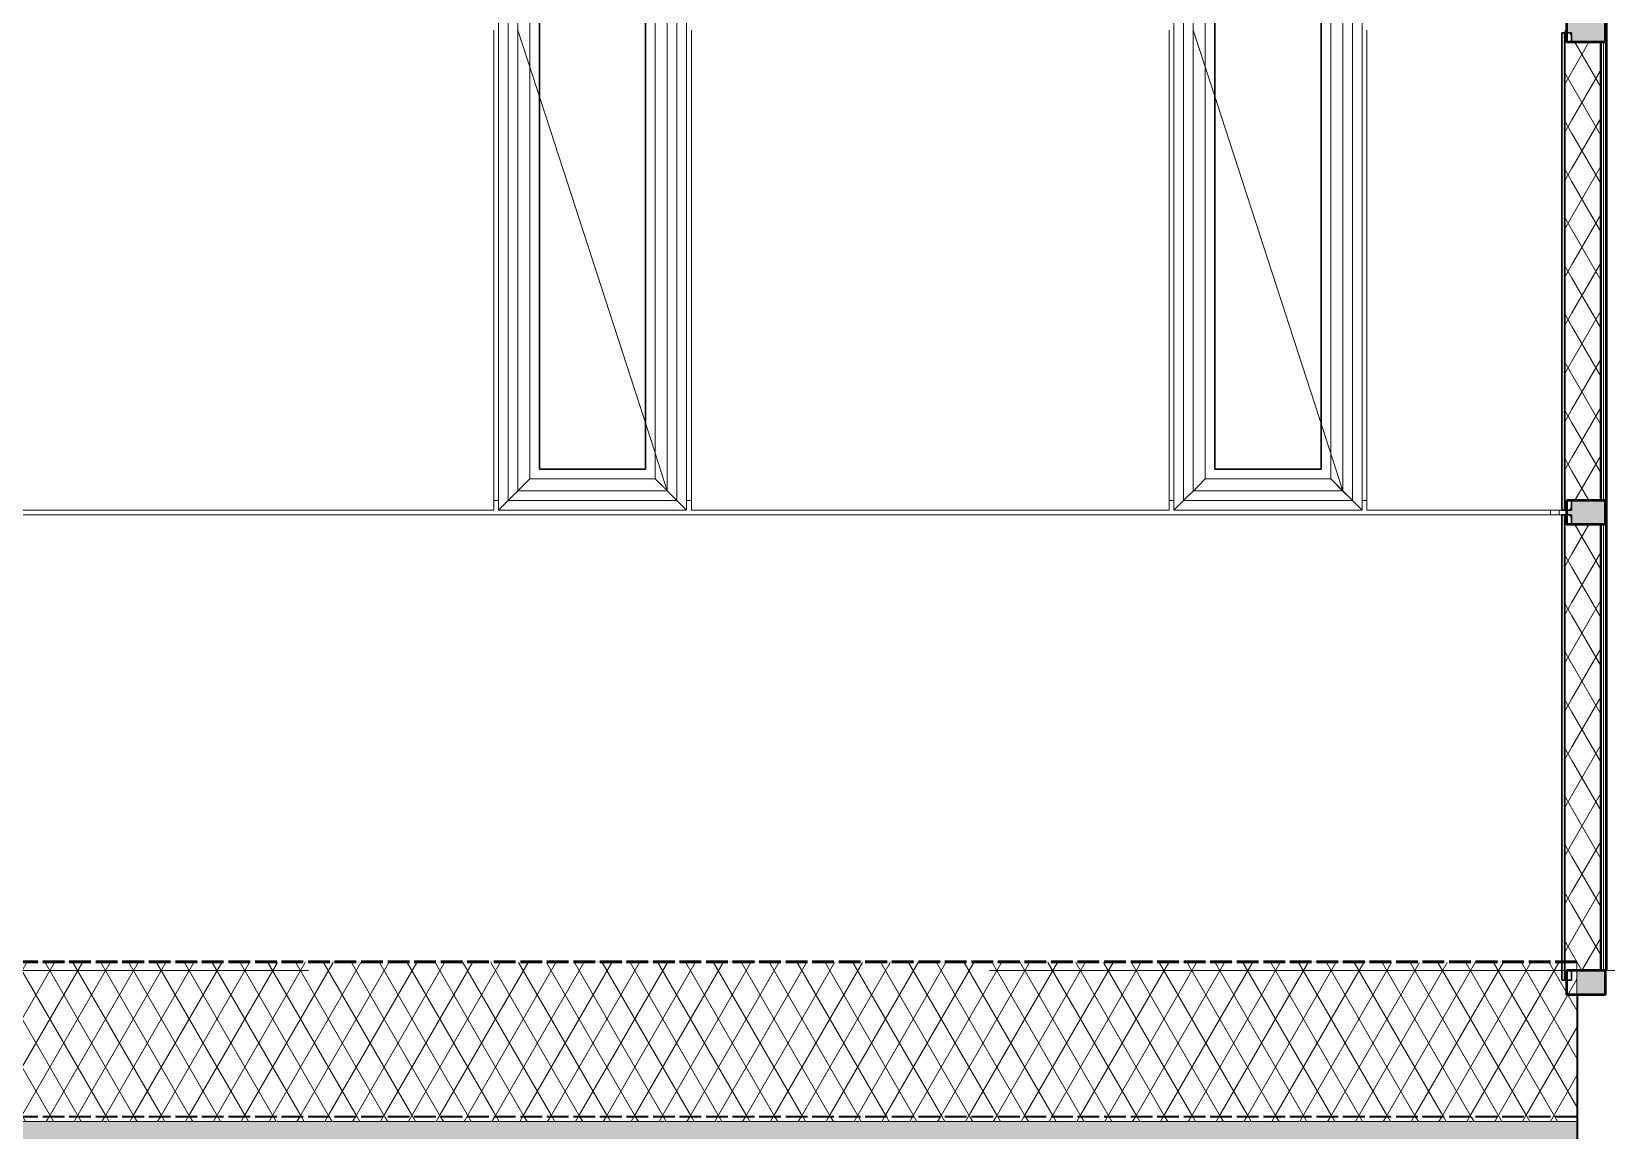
# Model space of a CAD drawing. Header units: millimetres. Extents: x -46169 to 174149, y -86316 to 18123.
# Drawn here: x 123197 to 126462, y -72639 to -70360 of the extents above; entities that cross this region are included whole.
import ezdxf

# ---------------------------------------------------------------- set-up
doc = ezdxf.new("R2010")
doc.units = ezdxf.units.MM
doc.header["$MEASUREMENT"] = 0
for name, pattern in [('Dashed', [2822.222233, 1411.111116, -1411.111116]), ('Hidden Line', [55, 45, -10]), ('Wipeout_Contour', [1000, 0, -1000])]:
    doc.linetypes.add(name, pattern=pattern)
for name, color, linetype, lineweight, true_color in [('A04_A04_1_A-20-M_Roof_Pen_No__162', 7, 'Continuous', 0, 0xe47200), ('A04_A04_1_A-35-M_FFE_Sanitary_Pen_No__105', 7, 'Continuous', 15, 0xa6a6a6), ('A04_A04_1_New_A-15-M_Column_Pen_No__28', 7, 'Continuous', 50, 0x2a2a2a), ('A04_A04_1_New_A-20-M_Roof_Pen_No__147', 7, 'Continuous', 0, 0x606060), ('A04_A04_1_New_A-20-M_Roof_Pen_No__149', 7, 'Continuous', 0, 0x2a2a2a), ('A04_A04_1_New_A-20-M_Roof_Pen_No__81', 7, 'Continuous', 20, 0x6a6a6a), ('A04_A04_1_New_A-25-M_Curtain_Wall_Pen_No__144', 7, 'Continuous', 0, 0xc8c8c8), ('A04_A04_1_New_A-25-M_Curtain_Wall_Pen_No__23', 7, 'Continuous', 30, 0x2a2a2a), ('A04_A04_1_New_A-25-M_Curtain_Wall_Pen_No__27', 7, 'Continuous', 50, 0x2a2a2a), ('A04_A04_1_New_A-25-M_Curtain_Wall_Pen_No__43', 7, 'Continuous', 30, 0x444444), ('A04_A04_1_New_A-25-M_Curtain_Wall_Pen_No__63', 7, 'Continuous', 20, 0x606060)]:
    doc.layers.add(name, color=color, linetype=linetype, lineweight=lineweight, true_color=true_color)
for name, color, linetype in [('A04_A04_1_A-35-M_FFE_Sanitary', 7, 'Continuous'), ('A04_A04_1_New_A-15-M_Column', 7, 'Continuous'), ('A04_A04_1_New_A-20-M_Floor_Slab', 7, 'Continuous'), ('A04_A04_1_New_A-20-M_Roof', 7, 'Continuous'), ('A04_A04_1_New_A-25-M_Curtain_Wall', 7, 'Continuous'), ('A04_A04_1_New_A-25-M_Wall_Int', 7, 'Continuous')]:
    doc.layers.add(name, color=color, linetype=linetype)
for name, color, linetype, lineweight in [('A04_A04_1_New_A-20-M_Floor_Slab_Pen_No__89', 8, 'Continuous', 20), ('A04_A04_1_New_A-20-M_Roof_Pen_No__193', 7, 'Continuous', 18), ('A04_A04_1_New_A-20-M_Roof_Pen_No__195', 7, 'Continuous', 35), ('A04_A04_1_New_A-20-M_Roof_Pen_No__85', 8, 'Continuous', 20), ('A04_A04_1_New_A-20-M_Roof_Pen_No__92', 8, 'Continuous', 13), ('A04_A04_1_New_A-25-M_Curtain_Wall_Pen_No__3', 7, 'Continuous', 18), ('A04_A04_1_New_A-25-M_Curtain_Wall_Pen_No__87', 8, 'Continuous', 20)]:
    doc.layers.add(name, color=color, linetype=linetype, lineweight=lineweight)
pattern_1 = [(60, (126439.63, -84457.917), (-43.30127, 25), []), (120, (126439.63, -84457.917), (43.30127, 25), [])]

# ---------------------------------------------------------------- blocks, each defined once
blk = doc.blocks.new('*X20', base_point=(139020.8, -92453.4))
at = {"layer": 'A04_A04_1_A-20-M_Roof_Pen_No__162', "linetype": 'Continuous'}
for points in [[(123290.2, -72288.9), (123140.2, -72288.9), (123140.2, -72290.9), (123290.2, -72290.9)], [(123590.2, -72288.9), (123440.2, -72288.9), (123440.2, -72290.9), (123590.2, -72290.9)], [(123890.2, -72288.9), (123740.2, -72288.9), (123740.2, -72290.9), (123890.2, -72290.9)], [(124190.2, -72288.9), (124040.2, -72288.9), (124040.2, -72290.9), (124190.2, -72290.9)], [(124490.2, -72288.9), (124340.2, -72288.9), (124340.2, -72290.9), (124490.2, -72290.9)], [(124790.2, -72288.9), (124640.2, -72288.9), (124640.2, -72290.9), (124790.2, -72290.9)], [(125090.2, -72288.9), (124940.2, -72288.9), (124940.2, -72290.9), (125090.2, -72290.9)], [(125390.2, -72288.9), (125240.2, -72288.9), (125240.2, -72290.9), (125390.2, -72290.9)], [(125690.2, -72288.9), (125540.2, -72288.9), (125540.2, -72290.9), (125690.2, -72290.9)], [(125990.2, -72288.9), (125840.2, -72288.9), (125840.2, -72290.9), (125990.2, -72290.9)], [(126290.2, -72288.9), (126140.2, -72288.9), (126140.2, -72290.9), (126290.2, -72290.9)]]:
    blk.add_hatch(color=256, dxfattribs=at).paths.add_polyline_path(points)

msp = doc.modelspace()

# ---------------------------------------------------------------- wipeouts: each hides what was drawn before it
at = {"color": 254, "linetype": 'Wipeout_Contour', "lineweight": 0, "ltscale": 551333.670906}
msp.add_wipeout([(126400.6, -72288.9), (108112.6, -72288.9), (108112.6, -72290.9), (126400.6, -72290.9)], dxfattribs=at).dxf.layer = 'A04_A04_1_New_A-20-M_Roof'
at = {"color": 254, "linetype": 'Wipeout_Contour', "lineweight": 0, "ltscale": 431585.216904}
msp.add_wipeout([(125650.2, -69447.9), (125650.2, -71267.9), (125650.3, -69447.9)], dxfattribs=at).dxf.layer = 'A04_A04_1_New_A-25-M_Curtain_Wall'
at = {"color": 254, "linetype": 'Wipeout_Contour', "lineweight": 0, "ltscale": 582741.322107}
msp.add_wipeout([(126459.2, -72357.9), (126461, -72357.9), (126461, -72307.9), (126459.2, -72307.9)], dxfattribs=at).dxf.layer = 'A04_A04_1_New_A-25-M_Curtain_Wall'

# ---------------------------------------------------------------- next in the draw order: hatches: boundary and pattern name
at = {"layer": 'A04_A04_1_New_A-25-M_Curtain_Wall_Pen_No__144', "linetype": 'Continuous'}
msp.add_hatch(color=256, dxfattribs=at).paths.add_polyline_path([(126459.2, -72307.9), (126379.2, -72307.9), (126379.2, -72357.9), (126459.2, -72357.9)])

# ---------------------------------------------------------------- next in the draw order: block references
at = {"layer": 'A04_A04_1_A-35-M_FFE_Sanitary'}
msp.add_blockref('*X20', (139020.8, -92453.4), dxfattribs=at)

# ---------------------------------------------------------------- next in the draw order: wipeouts: each hides what was drawn before it
at = {"color": 254, "linetype": 'Wipeout_Contour', "lineweight": 0, "ltscale": 1152049.714251006}
msp.add_wipeout([(126461.8, -72307.9), (126489.9, -72307.9), (126489.9, -68707.9), (126589.9, -68707.9), (126589.9, -68257.9), (126489.9, -68257.9), (126489.9, -65807.9), (126461.8, -65807.9)], dxfattribs=at).dxf.layer = 'A04_A04_1_New_A-15-M_Column'
at = {"color": 254, "linetype": 'Wipeout_Contour', "lineweight": 0, "ltscale": 582985.888822}
msp.add_wipeout([(126400.6, -72757.9), (126402.5, -72757.9), (126402.5, -72357.9), (126400.6, -72357.9)], dxfattribs=at).dxf.layer = 'A04_A04_1_New_A-20-M_Roof'

# ---------------------------------------------------------------- next in the draw order: wipeouts: each hides what was drawn before it
at = {"color": 254, "linetype": 'Wipeout_Contour', "lineweight": 0, "ltscale": 551673.051606}
msp.add_wipeout([(108112.6, -72290.9), (108112.6, -72610.9), (126400.6, -72610.9), (126400.6, -72290.9)], dxfattribs=at).dxf.layer = 'A04_A04_1_New_A-20-M_Roof'
at = {"color": 254, "linetype": 'Wipeout_Contour', "lineweight": 0, "ltscale": 578860.45405}
msp.add_wipeout([(126461.5, -70332.9), (126459.2, -70332.9), (126459.2, -70382.9), (126461.5, -70382.9)], dxfattribs=at).dxf.layer = 'A04_A04_1_New_A-25-M_Curtain_Wall'
at = {"color": 254, "linetype": 'Wipeout_Contour', "lineweight": 0, "ltscale": 580815.701025}
msp.add_wipeout([(126461.5, -71332.9), (126459.2, -71332.9), (126459.2, -71382.9), (126461.5, -71382.9)], dxfattribs=at).dxf.layer = 'A04_A04_1_New_A-25-M_Curtain_Wall'

# ---------------------------------------------------------------- next in the draw order: hatches: boundary and pattern name
at = {"layer": 'A04_A04_1_New_A-20-M_Roof_Pen_No__85', "linetype": 'Continuous'}
h = msp.add_hatch(dxfattribs=at)
h.set_pattern_fill('Batt_Insulation_0001', color=256, style=0, pattern_type=2)
h.set_pattern_definition(pattern_1)
h.paths.add_polyline_path([(108112.6, -72290.9), (108112.6, -72610.9), (126400.6, -72610.9), (126400.6, -72290.9)])

# ---------------------------------------------------------------- next in the draw order: wipeouts: each hides what was drawn before it
at = {"color": 254, "linetype": 'Wipeout_Contour', "lineweight": 0, "ltscale": 552020.882772}
msp.add_wipeout([(108112.6, -72610.9), (108112.6, -72620.9), (126400.6, -72620.9), (126400.6, -72610.9)], dxfattribs=at).dxf.layer = 'A04_A04_1_New_A-20-M_Roof'
at = {"color": 254, "linetype": 'Wipeout_Contour', "lineweight": 0, "ltscale": 567311.311509}
msp.add_wipeout([(126369.2, -71362.9), (118185.2, -71362.9), (118185.2, -72288.9), (126369.2, -72288.9)], dxfattribs=at).dxf.layer = 'A04_A04_1_New_A-25-M_Curtain_Wall'

# ---------------------------------------------------------------- next in the draw order: hatches: boundary and pattern name
at = {"layer": 'A04_A04_1_New_A-20-M_Roof_Pen_No__81', "linetype": 'Continuous', "lineweight": 0, "true_color": 0x353535}
msp.add_hatch(color=250, dxfattribs=at).paths.add_polyline_path([(108112.6, -72620.9), (108112.6, -72757.9), (126400.6, -72757.9), (126400.6, -72620.9)])
at = {"layer": 'A04_A04_1_New_A-20-M_Roof_Pen_No__85', "linetype": 'Continuous'}
h = msp.add_hatch(dxfattribs=at)
h.set_pattern_fill('Batt_Insulation_0001', color=256, style=0, pattern_type=2)
h.set_pattern_definition(pattern_1)
h.paths.add_polyline_path([(108112.6, -72610.9), (108112.6, -72620.9), (126400.6, -72620.9), (126400.6, -72610.9)])

# ---------------------------------------------------------------- next in the draw order: wipeouts: each hides what was drawn before it
at = {"color": 254, "linetype": 'Wipeout_Contour', "lineweight": 0, "ltscale": 1146979.019757786}
msp.add_wipeout([(124160.3, -71362.9), (124560.2, -71362.9), (124560.2, -71332.9), (124555.2, -71332.9), (124555.2, -71352.9), (124165.3, -71352.9), (124165.3, -71332.9), (124160.3, -71332.9)], dxfattribs=at).dxf.layer = 'A04_A04_1_New_A-25-M_Curtain_Wall'
at = {"color": 254, "linetype": 'Wipeout_Contour', "lineweight": 0, "ltscale": 869268.05018}
msp.add_wipeout([(125965.2, -71332.9), (125960.3, -71332.9), (125960.3, -71362.9), (126346, -71362.9), (126346, -71352.9), (125965.2, -71352.9)], dxfattribs=at).dxf.layer = 'A04_A04_1_New_A-25-M_Curtain_Wall'

# ---------------------------------------------------------------- next in the draw order: wipeouts: each hides what was drawn before it
at = {"color": 254, "linetype": 'Wipeout_Contour', "lineweight": 0, "ltscale": 874593.932675}
msp.add_wipeout([(126402.5, -72357.9), (126402.5, -72757.9), (126550.9, -72757.9), (126550.9, -72307.9), (126461, -72307.9), (126461, -72357.9)], dxfattribs=at).dxf.layer = 'A04_A04_1_New_A-20-M_Floor_Slab'
at = {"color": 254, "linetype": 'Wipeout_Contour', "lineweight": 0, "ltscale": 573194.395456}
msp.add_wipeout([(124565.2, -70357.9), (124555.2, -70357.9), (124555.2, -71332.9), (124565.2, -71332.9)], dxfattribs=at).dxf.layer = 'A04_A04_1_New_A-25-M_Curtain_Wall'
at = {"color": 254, "linetype": 'Wipeout_Contour', "lineweight": 0, "ltscale": 573444.73194}
msp.add_wipeout([(124185.3, -71332.9), (124535.2, -71332.9), (124515.2, -71312.9), (124205.3, -71312.9)], dxfattribs=at).dxf.layer = 'A04_A04_1_New_A-25-M_Curtain_Wall'
at = {"color": 254, "linetype": 'Wipeout_Contour', "lineweight": 0, "ltscale": 580448.298451}
msp.add_wipeout([(126363.8, -71352.9), (126346, -71352.9), (126346, -71362.9), (126363.8, -71362.9)], dxfattribs=at).dxf.layer = 'A04_A04_1_New_A-25-M_Curtain_Wall'

# ---------------------------------------------------------------- next in the draw order: linework, layer by layer
at = {"layer": 'A04_A04_1_New_A-20-M_Roof_Pen_No__147', "linetype": 'Continuous'}
msp.add_line((126400.6, -72620.9), (126400.6, -72757.9), dxfattribs=at)
at = {"layer": 'A04_A04_1_New_A-20-M_Roof_Pen_No__149', "linetype": 'Continuous'}
msp.add_line((126400.6, -72620.9), (108112.6, -72620.9), dxfattribs=at)
at = {"layer": 'A04_A04_1_New_A-20-M_Roof_Pen_No__195', "linetype": 'Hidden Line'}
msp.add_line((126400.6, -72610.9), (108112.6, -72610.9), dxfattribs=at)
at = {"layer": 'A04_A04_1_New_A-20-M_Roof_Pen_No__92', "linetype": 'Continuous'}
msp.add_line((126402.5, -72357.9), (126402.5, -72757.9), dxfattribs=at)
at = {"layer": 'A04_A04_1_New_A-25-M_Curtain_Wall_Pen_No__27', "linetype": 'Continuous'}
msp.add_line((126459.2, -72357.9), (126379.2, -72357.9), dxfattribs=at)
at = {"layer": 'A04_A04_1_New_A-25-M_Curtain_Wall_Pen_No__87', "linetype": 'Continuous'}
msp.add_line((126461, -72357.9), (126459.2, -72357.9), dxfattribs=at)

# ---------------------------------------------------------------- next in the draw order: wipeouts: each hides what was drawn before it
at = {"color": 254, "linetype": 'Wipeout_Contour', "lineweight": 0, "ltscale": 1156399.244689874}
msp.add_wipeout([(125965.2, -69362.9), (125965.2, -71352.9), (126369.2, -71352.9), (126369.2, -70362.9), (126376.4, -70362.9), (126376.4, -70352.9), (126369.2, -70352.9), (126369.2, -69362.9)], dxfattribs=at).dxf.layer = 'A04_A04_1_New_A-25-M_Curtain_Wall'
at = {"color": 254, "linetype": 'Wipeout_Contour', "lineweight": 0, "ltscale": 713226.426611}
msp.add_wipeout([(124185.3, -69384.7), (124185.3, -71332.9), (124205.3, -71312.9), (124205.3, -69402.9), (124187, -69384.7)], dxfattribs=at).dxf.layer = 'A04_A04_1_New_A-25-M_Curtain_Wall'
at = {"color": 254, "linetype": 'Wipeout_Contour', "lineweight": 0, "ltscale": 714632.739529}
msp.add_wipeout([(124490.2, -71287.9), (124535.2, -71332.9), (124535.2, -69384.7), (124533.4, -69384.7), (124490.2, -69427.9)], dxfattribs=at).dxf.layer = 'A04_A04_1_New_A-25-M_Curtain_Wall'

# ---------------------------------------------------------------- next in the draw order: hatches: boundary and pattern name
at = {"layer": 'A04_A04_1_New_A-25-M_Curtain_Wall', "linetype": 'Continuous', "lineweight": 0, "true_color": 0x000000}
msp.add_hatch(color=178, dxfattribs=at).paths.add_polyline_path([(126375.2, -71352.9), (126375.2, -70362.9), (126369.2, -70362.9), (126369.2, -71352.9)])
at = {"layer": 'A04_A04_1_New_A-25-M_Curtain_Wall_Pen_No__144', "linetype": 'Continuous'}
for points in [[(126459.2, -70332.9), (126379.2, -70332.9), (126379.2, -70382.9), (126459.2, -70382.9)], [(126459.2, -71332.9), (126379.2, -71332.9), (126379.2, -71382.9), (126459.2, -71382.9)]]:
    msp.add_hatch(color=256, dxfattribs=at).paths.add_polyline_path(points)

# ---------------------------------------------------------------- next in the draw order: linework, layer by layer
at = {"layer": 'A04_A04_1_New_A-25-M_Curtain_Wall_Pen_No__87', "linetype": 'Continuous'}
msp.add_line((126346, -71352.9), (126346, -71362.9), dxfattribs=at)

# ---------------------------------------------------------------- next in the draw order: wipeouts: each hides what was drawn before it
at = {"color": 254, "linetype": 'Wipeout_Contour', "lineweight": 0, "ltscale": 571082.30628}
msp.add_wipeout([(124250.3, -71267.9), (124250.3, -69447.9), (124205.3, -69402.9), (124205.3, -71312.9)], dxfattribs=at).dxf.layer = 'A04_A04_1_New_A-25-M_Curtain_Wall'
at = {"color": 254, "linetype": 'Wipeout_Contour', "lineweight": 0, "ltscale": 571960.647859}
msp.add_wipeout([(124470.2, -71267.9), (124490.2, -71287.9), (124490.2, -69427.9), (124470.2, -69447.9)], dxfattribs=at).dxf.layer = 'A04_A04_1_New_A-25-M_Curtain_Wall'
at = {"color": 254, "linetype": 'Wipeout_Contour', "lineweight": 0, "ltscale": 573484.679539}
msp.add_wipeout([(124165.3, -71352.9), (124555.2, -71352.9), (124535.2, -71332.9), (124185.3, -71332.9)], dxfattribs=at).dxf.layer = 'A04_A04_1_New_A-25-M_Curtain_Wall'
at = {"color": 254, "linetype": 'Wipeout_Contour', "lineweight": 0, "ltscale": 1156707.236756969}
msp.add_wipeout([(125560.2, -71362.9), (125960.3, -71362.9), (125960.3, -71332.9), (125955.3, -71332.9), (125955.3, -71352.9), (125565.2, -71352.9), (125565.2, -71332.9), (125560.2, -71332.9)], dxfattribs=at).dxf.layer = 'A04_A04_1_New_A-25-M_Curtain_Wall'

# ---------------------------------------------------------------- next in the draw order: wipeouts: each hides what was drawn before it
at = {"color": 254, "linetype": 'Wipeout_Contour', "lineweight": 0, "ltscale": 570912.216835}
msp.add_wipeout([(124165.3, -71352.9), (124185.3, -71332.9), (124185.3, -69384.7), (124165.3, -69384.7)], dxfattribs=at).dxf.layer = 'A04_A04_1_New_A-25-M_Curtain_Wall'
at = {"color": 254, "linetype": 'Wipeout_Contour', "lineweight": 0, "ltscale": 857371.696825}
msp.add_wipeout([(124535.2, -69384.7), (124535.2, -71332.9), (124555.2, -71352.9), (124555.2, -69407.9), (124553, -69407.9), (124553, -69384.7)], dxfattribs=at).dxf.layer = 'A04_A04_1_New_A-25-M_Curtain_Wall'
at = {"color": 254, "linetype": 'Wipeout_Contour', "lineweight": 0, "ltscale": 578069.059674}
msp.add_wipeout([(125955.3, -71332.9), (125965.2, -71332.9), (125965.2, -70357.9), (125955.3, -70357.9)], dxfattribs=at).dxf.layer = 'A04_A04_1_New_A-25-M_Curtain_Wall'
at = {"color": 254, "linetype": 'Wipeout_Contour', "lineweight": 0, "ltscale": 579565.279888}
msp.add_wipeout([(126389.2, -71352.9), (126389.2, -70362.9), (126375.2, -70362.9), (126375.2, -71352.9)], dxfattribs=at).dxf.layer = 'A04_A04_1_New_A-25-M_Curtain_Wall'
at = {"color": 254, "linetype": 'Wipeout_Contour', "lineweight": 0, "ltscale": 579802.445156}
msp.add_wipeout([(126449.2, -71332.9), (126451.3, -71332.9), (126451.3, -70382.9), (126449.2, -70382.9)], dxfattribs=at).dxf.layer = 'A04_A04_1_New_A-25-M_Curtain_Wall'
at = {"color": 254, "linetype": 'Wipeout_Contour', "lineweight": 0, "ltscale": 573380.039499}
msp.add_wipeout([(124515.2, -71312.9), (124470.2, -71267.9), (124250.3, -71267.9), (124205.3, -71312.9)], dxfattribs=at).dxf.layer = 'A04_A04_1_New_A-25-M_Curtain_Wall'
at = {"color": 254, "linetype": 'Wipeout_Contour', "lineweight": 0, "ltscale": 578309.217769}
msp.add_wipeout([(125585.2, -71332.9), (125935.2, -71332.9), (125915.2, -71312.9), (125605.2, -71312.9)], dxfattribs=at).dxf.layer = 'A04_A04_1_New_A-25-M_Curtain_Wall'
at = {"color": 254, "linetype": 'Wipeout_Contour', "lineweight": 0, "ltscale": 581743.438293}
msp.add_wipeout([(126449.2, -72307.9), (126451.3, -72307.9), (126451.3, -71382.9), (126449.2, -71382.9)], dxfattribs=at).dxf.layer = 'A04_A04_1_New_A-25-M_Curtain_Wall'

# ---------------------------------------------------------------- next in the draw order: hatches: boundary and pattern name
at = {"layer": 'A04_A04_1_New_A-25-M_Curtain_Wall', "linetype": 'Continuous', "lineweight": 0, "true_color": 0x000000}
h = msp.add_hatch(dxfattribs=at)
h.set_pattern_fill('Batt_Insulation_0001', color=178, style=0, pattern_type=2)
h.set_pattern_definition(pattern_1)
h.paths.add_polyline_path([(126389.2, -71352.9), (126389.2, -70362.9), (126375.2, -70362.9), (126375.2, -71352.9)])

# ---------------------------------------------------------------- next in the draw order: linework, layer by layer
at = {"layer": 'A04_A04_1_New_A-25-M_Curtain_Wall_Pen_No__87', "linetype": 'Continuous'}
for p, q in [((124185.3, -69384.7), (124185.3, -71332.9)), ((124205.3, -71312.9), (124205.3, -69402.9)), ((124515.2, -69402.9), (124515.2, -71312.9)), ((124535.2, -71332.9), (124535.2, -69384.7)), ((124535.2, -69384.7), (124535.2, -71332.9)), ((124230.3, -71287.9), (124230.3, -69427.9)), ((124490.2, -69427.9), (124490.2, -71287.9)), ((124230.3, -71287.9), (124185.3, -71332.9)), ((124490.2, -71287.9), (124230.3, -71287.9)), ((124490.2, -71287.9), (124535.2, -71332.9)), ((124515.2, -71312.9), (124205.3, -71312.9)), ((124185.3, -71332.9), (124535.2, -71332.9))]:
    msp.add_line(p, q, dxfattribs=at)

# ---------------------------------------------------------------- next in the draw order: wipeouts: each hides what was drawn before it
at = {"color": 254, "linetype": 'Wipeout_Contour', "lineweight": 0, "ltscale": 719328.870307}
msp.add_wipeout([(125585.2, -69384.7), (125585.2, -71332.9), (125605.2, -71312.9), (125605.2, -69402.9), (125587, -69384.7)], dxfattribs=at).dxf.layer = 'A04_A04_1_New_A-25-M_Curtain_Wall'
at = {"color": 254, "linetype": 'Wipeout_Contour', "lineweight": 0, "ltscale": 720739.731145}
msp.add_wipeout([(125890.2, -71287.9), (125935.2, -71332.9), (125935.2, -69384.7), (125933.5, -69384.7), (125890.2, -69427.9)], dxfattribs=at).dxf.layer = 'A04_A04_1_New_A-25-M_Curtain_Wall'
at = {"color": 254, "linetype": 'Wipeout_Contour', "lineweight": 0, "ltscale": 571543.018127}
msp.add_wipeout([(124250.3, -71267.9), (124470.2, -71267.9), (124470.2, -69447.9), (124250.3, -69447.9)], dxfattribs=at).dxf.layer = 'A04_A04_1_New_A-25-M_Curtain_Wall'
at = {"color": 254, "linetype": 'Wipeout_Contour', "lineweight": 0, "ltscale": 1142127.345333566}
msp.add_wipeout([(123160.5, -71362.9), (124160.3, -71362.9), (124160.3, -71332.9), (124155.3, -71332.9), (124155.3, -71352.9), (123165.4, -71352.9), (123165.4, -71332.9), (123160.5, -71332.9)], dxfattribs=at).dxf.layer = 'A04_A04_1_New_A-25-M_Curtain_Wall'

# ---------------------------------------------------------------- next in the draw order: linework, layer by layer
at = {"layer": 'A04_A04_1_New_A-25-M_Curtain_Wall_Pen_No__23', "linetype": 'Continuous'}
for p, q in [((124250.3, -71267.9), (124250.3, -69447.9)), ((124470.2, -69447.9), (124470.2, -71267.9)), ((124470.2, -71267.9), (124250.3, -71267.9))]:
    msp.add_line(p, q, dxfattribs=at)
at = {"layer": 'A04_A04_1_New_A-25-M_Curtain_Wall_Pen_No__3', "linetype": 'Continuous'}
msp.add_line((124515.2, -71312.9), (124205.3, -70357.9), dxfattribs=at)
at = {"layer": 'A04_A04_1_New_A-25-M_Curtain_Wall_Pen_No__63', "linetype": 'Continuous'}
msp.add_line((124250.3, -69447.9), (124250.3, -71267.9), dxfattribs=at)

# ---------------------------------------------------------------- next in the draw order: wipeouts: each hides what was drawn before it
at = {"color": 254, "linetype": 'Wipeout_Contour', "lineweight": 0, "ltscale": 853605.159906}
msp.add_wipeout([(123165.4, -71352.9), (124155.3, -71352.9), (124155.3, -69407.9), (124153.1, -69407.9), (124153.1, -69384.7), (123165.4, -69384.7)], dxfattribs=at).dxf.layer = 'A04_A04_1_New_A-25-M_Curtain_Wall'
at = {"color": 254, "linetype": 'Wipeout_Contour', "lineweight": 0, "ltscale": 575961.336361}
msp.add_wipeout([(125650.2, -71267.9), (125650.2, -69447.9), (125605.2, -69402.9), (125605.2, -71312.9)], dxfattribs=at).dxf.layer = 'A04_A04_1_New_A-25-M_Curtain_Wall'
at = {"color": 254, "linetype": 'Wipeout_Contour', "lineweight": 0, "ltscale": 576842.664953}
msp.add_wipeout([(125870.2, -71267.9), (125890.2, -71287.9), (125890.2, -69427.9), (125870.2, -69447.9)], dxfattribs=at).dxf.layer = 'A04_A04_1_New_A-25-M_Curtain_Wall'
at = {"color": 254, "linetype": 'Wipeout_Contour', "lineweight": 0, "ltscale": 578576.739017}
msp.add_wipeout([(126376.4, -70357.9), (126376.4, -70362.9), (126379.2, -70362.9), (126379.2, -70357.9)], dxfattribs=at).dxf.layer = 'A04_A04_1_New_A-25-M_Curtain_Wall'
at = {"color": 254, "linetype": 'Wipeout_Contour', "lineweight": 0, "ltscale": 579694.178395}
msp.add_wipeout([(126389.2, -71332.9), (126449.2, -71332.9), (126449.2, -70382.9), (126389.2, -70382.9)], dxfattribs=at).dxf.layer = 'A04_A04_1_New_A-25-M_Curtain_Wall'
at = {"color": 254, "linetype": 'Wipeout_Contour', "lineweight": 0, "ltscale": 578348.830306}
msp.add_wipeout([(125565.2, -71352.9), (125955.3, -71352.9), (125935.3, -71332.9), (125585.2, -71332.9)], dxfattribs=at).dxf.layer = 'A04_A04_1_New_A-25-M_Curtain_Wall'
at = {"color": 254, "linetype": 'Wipeout_Contour', "lineweight": 0, "ltscale": 580501.159073}
msp.add_wipeout([(126363.8, -71352.9), (126363.8, -71357.9), (126379.2, -71357.9), (126379.2, -71352.9)], dxfattribs=at).dxf.layer = 'A04_A04_1_New_A-25-M_Curtain_Wall'

# ---------------------------------------------------------------- next in the draw order: hatches: boundary and pattern name
at = {"layer": 'A04_A04_1_New_A-25-M_Curtain_Wall', "linetype": 'Continuous', "lineweight": 0, "true_color": 0x000000}
h = msp.add_hatch(dxfattribs=at)
h.set_pattern_fill('Batt_Insulation_0001', color=178, style=0, pattern_type=2)
h.set_pattern_definition(pattern_1)
h.paths.add_polyline_path([(126389.2, -71332.9), (126449.2, -71332.9), (126449.2, -70382.9), (126389.2, -70382.9)])
msp.add_hatch(color=178, dxfattribs=at).paths.add_polyline_path([(126375.2, -72327.9), (126375.2, -71362.9), (126369.2, -71362.9), (126369.2, -72327.9)])

# ---------------------------------------------------------------- next in the draw order: linework, layer by layer
at = {"layer": 'A04_A04_1_New_A-25-M_Curtain_Wall_Pen_No__27', "linetype": 'Continuous'}
for p, q in [((126379.2, -70332.9), (126379.2, -70382.9)), ((126389.2, -70382.9), (126379.2, -70382.9)), ((126389.2, -71332.9), (126379.2, -71332.9))]:
    msp.add_line(p, q, dxfattribs=at)
at = {"layer": 'A04_A04_1_New_A-25-M_Curtain_Wall_Pen_No__43', "linetype": 'Continuous'}
msp.add_line((126389.2, -70362.9), (126389.2, -70382.9), dxfattribs=at)
at = {"layer": 'A04_A04_1_New_A-25-M_Curtain_Wall_Pen_No__43', "linetype": 'Continuous', "flags": 128}
msp.add_lwpolyline([(126389.2, -70362.9), (126375.2, -70362.9), (126369.2, -70362.9)], dxfattribs=at)
at = {"layer": 'A04_A04_1_New_A-25-M_Curtain_Wall_Pen_No__87', "linetype": 'Continuous'}
for p, q in [((126376.4, -70362.9), (126376.4, -70357.9)), ((126376.4, -70362.9), (126376.4, -70357.9)), ((123165.4, -71352.9), (124155.3, -71352.9)), ((124160.3, -71362.9), (123160.4, -71362.9))]:
    msp.add_line(p, q, dxfattribs=at)

# ---------------------------------------------------------------- next in the draw order: wipeouts: each hides what was drawn before it
at = {"color": 254, "linetype": 'Wipeout_Contour', "lineweight": 0, "ltscale": 575790.652058}
msp.add_wipeout([(125565.2, -71352.9), (125585.2, -71332.9), (125585.2, -69384.7), (125565.2, -69384.7)], dxfattribs=at).dxf.layer = 'A04_A04_1_New_A-25-M_Curtain_Wall'
at = {"color": 254, "linetype": 'Wipeout_Contour', "lineweight": 0, "ltscale": 864703.505112}
msp.add_wipeout([(125935.3, -71332.9), (125955.3, -71352.9), (125955.3, -69407.9), (125953.1, -69407.9), (125953.1, -69384.7), (125935.3, -69384.7)], dxfattribs=at).dxf.layer = 'A04_A04_1_New_A-25-M_Curtain_Wall'
at = {"color": 254, "linetype": 'Wipeout_Contour', "lineweight": 0, "ltscale": 571804.678979}
msp.add_wipeout([(124165.3, -70357.9), (124155.3, -70357.9), (124155.3, -71332.9), (124165.3, -71332.9)], dxfattribs=at).dxf.layer = 'A04_A04_1_New_A-25-M_Curtain_Wall'
at = {"color": 254, "linetype": 'Wipeout_Contour', "lineweight": 0, "ltscale": 578245.070092}
msp.add_wipeout([(125915.2, -71312.9), (125870.2, -71267.9), (125650.2, -71267.9), (125605.2, -71312.9)], dxfattribs=at).dxf.layer = 'A04_A04_1_New_A-25-M_Curtain_Wall'

# ---------------------------------------------------------------- next in the draw order: linework, layer by layer
at = {"layer": 'A04_A04_1_New_A-25-M_Curtain_Wall_Pen_No__87', "linetype": 'Continuous'}
for p, q in [((124165.3, -69384.7), (124165.3, -71352.9)), ((125585.2, -69384.7), (125585.2, -71332.9)), ((125605.2, -71312.9), (125605.2, -69402.9)), ((125915.2, -69402.9), (125915.2, -71312.9)), ((125935.2, -71332.9), (125935.2, -69384.7)), ((125935.3, -69384.7), (125935.3, -71332.9)), ((125630.2, -71287.9), (125630.2, -69427.9)), ((125890.2, -69427.9), (125890.2, -71287.9)), ((125955.3, -71352.9), (125955.3, -69407.9)), ((124155.3, -71352.9), (124155.3, -70357.9)), ((125965.2, -70357.9), (125965.2, -71352.9)), ((125630.2, -71287.9), (125585.2, -71332.9)), ((125890.2, -71287.9), (125630.2, -71287.9)), ((125890.2, -71287.9), (125935.2, -71332.9)), ((125915.2, -71312.9), (125605.2, -71312.9)), ((124155.3, -71332.9), (124160.3, -71332.9)), ((124160.3, -71332.9), (124165.3, -71332.9)), ((124185.3, -71332.9), (124165.3, -71352.9)), ((125585.2, -71332.9), (125935.2, -71332.9)), ((125935.3, -71332.9), (125955.3, -71352.9)), ((125955.3, -71332.9), (125960.3, -71332.9)), ((125960.3, -71332.9), (125965.2, -71332.9))]:
    msp.add_line(p, q, dxfattribs=at)

# ---------------------------------------------------------------- next in the draw order: wipeouts: each hides what was drawn before it
at = {"color": 254, "linetype": 'Wipeout_Contour', "lineweight": 0, "ltscale": 576423.602017}
msp.add_wipeout([(125650.3, -71267.9), (125870.2, -71267.9), (125870.2, -69447.9), (125650.3, -69447.9)], dxfattribs=at).dxf.layer = 'A04_A04_1_New_A-25-M_Curtain_Wall'
at = {"color": 254, "linetype": 'Wipeout_Contour', "lineweight": 0, "ltscale": 579813.884827}
msp.add_wipeout([(126455.8, -70382.9), (126451.3, -70382.9), (126451.3, -71332.9), (126455.8, -71332.9)], dxfattribs=at).dxf.layer = 'A04_A04_1_New_A-25-M_Curtain_Wall'
at = {"color": 254, "linetype": 'Wipeout_Contour', "lineweight": 0, "ltscale": 1151840.845311527}
msp.add_wipeout([(124560.2, -71362.9), (125560.2, -71362.9), (125560.2, -71332.9), (125555.2, -71332.9), (125555.2, -71352.9), (124565.2, -71352.9), (124565.2, -71332.9), (124560.2, -71332.9)], dxfattribs=at).dxf.layer = 'A04_A04_1_New_A-25-M_Curtain_Wall'
at = {"color": 254, "linetype": 'Wipeout_Contour', "lineweight": 0, "ltscale": 581507.05811}
msp.add_wipeout([(126389.2, -72327.9), (126389.2, -71362.9), (126375.2, -71362.9), (126375.2, -72327.9)], dxfattribs=at).dxf.layer = 'A04_A04_1_New_A-25-M_Curtain_Wall'

# ---------------------------------------------------------------- next in the draw order: hatches: boundary and pattern name
at = {"layer": 'A04_A04_1_New_A-25-M_Curtain_Wall', "linetype": 'Continuous', "lineweight": 0, "true_color": 0x000000}
h = msp.add_hatch(dxfattribs=at)
h.set_pattern_fill('Batt_Insulation_0001', color=178, style=0, pattern_type=2)
h.set_pattern_definition(pattern_1)
h.paths.add_polyline_path([(126389.2, -72327.9), (126389.2, -71362.9), (126375.2, -71362.9), (126375.2, -72327.9)])

# ---------------------------------------------------------------- next in the draw order: linework, layer by layer
at = {"layer": 'A04_A04_1_New_A-25-M_Curtain_Wall_Pen_No__23', "linetype": 'Continuous'}
for p, q in [((125650.2, -71267.9), (125650.2, -69447.9)), ((125870.2, -69447.9), (125870.2, -71267.9)), ((125870.2, -71267.9), (125650.2, -71267.9))]:
    msp.add_line(p, q, dxfattribs=at)
at = {"layer": 'A04_A04_1_New_A-25-M_Curtain_Wall_Pen_No__3', "linetype": 'Continuous'}
msp.add_line((125915.2, -71312.9), (125605.2, -70357.9), dxfattribs=at)
at = {"layer": 'A04_A04_1_New_A-25-M_Curtain_Wall_Pen_No__43', "linetype": 'Continuous', "flags": 128}
msp.add_lwpolyline([(126389.2, -72327.9), (126375.2, -72327.9), (126369.2, -72327.9)], dxfattribs=at)
at = {"layer": 'A04_A04_1_New_A-25-M_Curtain_Wall_Pen_No__63', "linetype": 'Continuous'}
msp.add_line((125650.3, -69447.9), (125650.3, -71267.9), dxfattribs=at)

# ---------------------------------------------------------------- next in the draw order: wipeouts: each hides what was drawn before it
at = {"color": 254, "linetype": 'Wipeout_Contour', "lineweight": 0, "ltscale": 860925.441561}
msp.add_wipeout([(125553, -69384.7), (124565.2, -69384.7), (124565.2, -71352.9), (125555.2, -71352.9), (125555.2, -69407.9), (125553, -69407.9)], dxfattribs=at).dxf.layer = 'A04_A04_1_New_A-25-M_Curtain_Wall'

# ---------------------------------------------------------------- next in the draw order: linework, layer by layer
at = {"layer": 'A04_A04_1_New_A-25-M_Curtain_Wall_Pen_No__87', "linetype": 'Continuous'}
for p, q in [((124555.2, -71352.9), (124555.2, -69407.9)), ((124565.2, -70357.9), (124565.2, -71352.9)), ((124165.3, -71352.9), (124555.2, -71352.9)), ((124535.2, -71332.9), (124555.2, -71352.9)), ((124555.2, -71332.9), (124560.2, -71332.9)), ((124560.2, -71332.9), (124565.2, -71332.9)), ((124565.2, -71352.9), (125555.2, -71352.9)), ((125565.2, -71352.9), (125955.3, -71352.9)), ((124560.2, -71362.9), (124160.3, -71362.9)), ((125560.2, -71362.9), (124560.2, -71362.9)), ((125960.2, -71362.9), (125560.2, -71362.9))]:
    msp.add_line(p, q, dxfattribs=at)

# ---------------------------------------------------------------- next in the draw order: wipeouts: each hides what was drawn before it
at = {"color": 254, "linetype": 'Wipeout_Contour', "lineweight": 0, "ltscale": 576674.941827}
msp.add_wipeout([(125555.2, -70357.9), (125555.2, -71332.9), (125565.2, -71332.9), (125565.2, -70357.9)], dxfattribs=at).dxf.layer = 'A04_A04_1_New_A-25-M_Curtain_Wall'
at = {"color": 254, "linetype": 'Wipeout_Contour', "lineweight": 0, "ltscale": 580510.992996}
msp.add_wipeout([(126363.8, -71362.9), (126379.2, -71362.9), (126379.2, -71357.9), (126363.8, -71357.9)], dxfattribs=at).dxf.layer = 'A04_A04_1_New_A-25-M_Curtain_Wall'
at = {"color": 254, "linetype": 'Wipeout_Contour', "lineweight": 0, "ltscale": 581635.53289}
msp.add_wipeout([(126389.2, -72307.9), (126449.2, -72307.9), (126449.2, -71382.9), (126389.2, -71382.9)], dxfattribs=at).dxf.layer = 'A04_A04_1_New_A-25-M_Curtain_Wall'

# ---------------------------------------------------------------- next in the draw order: hatches: boundary and pattern name
at = {"layer": 'A04_A04_1_New_A-25-M_Curtain_Wall', "linetype": 'Continuous', "lineweight": 0, "true_color": 0x000000}
h = msp.add_hatch(dxfattribs=at)
h.set_pattern_fill('Batt_Insulation_0001', color=178, style=0, pattern_type=2)
h.set_pattern_definition(pattern_1)
h.paths.add_polyline_path([(126389.2, -72307.9), (126449.2, -72307.9), (126449.2, -71382.9), (126389.2, -71382.9)])

# ---------------------------------------------------------------- next in the draw order: linework, layer by layer
at = {"layer": 'A04_A04_1_New_A-20-M_Roof_Pen_No__193', "linetype": 'Continuous', "flags": 128}
msp.add_lwpolyline([(126400.6, -72288.9), (126400.6, -72290.9), (126400.6, -72610.9), (126400.6, -72620.9)], dxfattribs=at)
at = {"layer": 'A04_A04_1_New_A-20-M_Roof_Pen_No__195', "linetype": 'Hidden Line'}
for p, q in [((126400.6, -72288.9), (108112.6, -72288.9)), ((126400.6, -72290.9), (108112.6, -72290.9))]:
    msp.add_line(p, q, dxfattribs=at)
at = {"layer": 'A04_A04_1_New_A-25-M_Curtain_Wall_Pen_No__27', "linetype": 'Continuous'}
for p, q in [((126379.2, -71332.9), (126379.2, -71382.9)), ((126389.2, -71382.9), (126379.2, -71382.9)), ((126379.2, -72307.9), (126379.2, -72357.9)), ((126389.2, -72307.9), (126379.2, -72307.9))]:
    msp.add_line(p, q, dxfattribs=at)
at = {"layer": 'A04_A04_1_New_A-25-M_Curtain_Wall_Pen_No__43', "linetype": 'Continuous'}
for p, q in [((126369.2, -70362.9), (126369.2, -71352.9)), ((126375.2, -70362.9), (126375.2, -71352.9)), ((126389.2, -71332.9), (126389.2, -71352.9)), ((126369.2, -71362.9), (126369.2, -72327.9)), ((126375.2, -71362.9), (126375.2, -72327.9)), ((126389.2, -71362.9), (126389.2, -71382.9)), ((126389.2, -72307.9), (126389.2, -72327.9))]:
    msp.add_line(p, q, dxfattribs=at)
at = {"layer": 'A04_A04_1_New_A-25-M_Curtain_Wall_Pen_No__43', "linetype": 'Continuous', "flags": 128}
for points in [[(126389.2, -71352.9), (126375.2, -71352.9), (126369.2, -71352.9)], [(126389.2, -71362.9), (126375.2, -71362.9), (126369.2, -71362.9)]]:
    msp.add_lwpolyline(points, dxfattribs=at)
at = {"layer": 'A04_A04_1_New_A-25-M_Curtain_Wall_Pen_No__87', "linetype": 'Continuous'}
for p, q in [((125565.2, -69384.7), (125565.2, -71352.9)), ((125555.2, -71352.9), (125555.2, -70357.9)), ((125555.2, -71332.9), (125560.2, -71332.9)), ((125560.2, -71332.9), (125565.2, -71332.9)), ((125585.2, -71332.9), (125565.2, -71352.9)), ((125965.2, -71352.9), (126369.2, -71352.9)), ((126363.8, -71357.9), (126363.8, -71352.9)), ((126363.8, -71362.9), (126363.8, -71357.9)), ((126369.2, -71362.9), (125960.2, -71362.9))]:
    msp.add_line(p, q, dxfattribs=at)

# ---------------------------------------------------------------- next in the draw order: wipeouts: each hides what was drawn before it
at = {"color": 254, "linetype": 'Wipeout_Contour', "lineweight": 0, "ltscale": 581754.839774}
msp.add_wipeout([(126455.8, -71382.9), (126451.3, -71382.9), (126451.3, -72307.9), (126455.8, -72307.9)], dxfattribs=at).dxf.layer = 'A04_A04_1_New_A-25-M_Curtain_Wall'

# ---------------------------------------------------------------- next in the draw order: wipeouts: each hides what was drawn before it
at = {"color": 254, "linetype": 'Wipeout_Contour', "lineweight": 0, "ltscale": 2315765.271978835}
msp.add_wipeout([(126455.8, -70332.9), (126461.5, -70332.9), (126461.5, -70382.9), (126455.8, -70382.9), (126455.8, -71332.9), (126461.5, -71332.9), (126461.5, -71382.9), (126455.8, -71382.9), (126455.8, -72307.9), (126461.8, -72307.9), (126461.8, -68707.9), (126455.8, -68707.9), (126455.8, -69332.9), (126461.5, -69332.9), (126461.5, -69382.9), (126455.8, -69382.9)], dxfattribs=at).dxf.layer = 'A04_A04_1_New_A-25-M_Wall_Int'

# ---------------------------------------------------------------- next in the draw order: linework, layer by layer
at = {"layer": 'A04_A04_1_A-35-M_FFE_Sanitary_Pen_No__105', "linetype": 'Dashed'}
msp.add_line((105427.1, -72307.9), (131120.2, -72307.9), dxfattribs=at)
at = {"layer": 'A04_A04_1_New_A-15-M_Column_Pen_No__28', "linetype": 'Continuous'}
msp.add_line((126461.8, -72307.9), (126461.8, -65807.9), dxfattribs=at)
at = {"layer": 'A04_A04_1_New_A-20-M_Floor_Slab_Pen_No__89', "linetype": 'Continuous'}
msp.add_line((126461, -72307.9), (126489.9, -72307.9), dxfattribs=at)
at = {"layer": 'A04_A04_1_New_A-25-M_Curtain_Wall_Pen_No__27', "linetype": 'Continuous'}
for p, q in [((126459.2, -70332.9), (126459.2, -70382.9)), ((126449.2, -70382.9), (126389.2, -70382.9)), ((126459.2, -70382.9), (126449.2, -70382.9)), ((126449.2, -71332.9), (126389.2, -71332.9)), ((126459.2, -71332.9), (126449.2, -71332.9)), ((126459.2, -71332.9), (126459.2, -71382.9)), ((126449.2, -71382.9), (126389.2, -71382.9)), ((126459.2, -71382.9), (126449.2, -71382.9)), ((126449.2, -72307.9), (126389.2, -72307.9)), ((126459.2, -72307.9), (126449.2, -72307.9)), ((126459.2, -72307.9), (126459.2, -72357.9))]:
    msp.add_line(p, q, dxfattribs=at)
at = {"layer": 'A04_A04_1_New_A-25-M_Curtain_Wall_Pen_No__43', "linetype": 'Continuous'}
for p, q in [((126449.2, -70382.9), (126449.2, -71332.9)), ((126449.2, -71382.9), (126449.2, -72307.9))]:
    msp.add_line(p, q, dxfattribs=at)
at = {"layer": 'A04_A04_1_New_A-25-M_Curtain_Wall_Pen_No__87', "linetype": 'Continuous'}
for p, q in [((126461.5, -70382.9), (126461.5, -70332.9)), ((126451.3, -70382.9), (126451.3, -71332.9)), ((126455.8, -71332.9), (126455.8, -70382.9)), ((126461.5, -70382.9), (126459.2, -70382.9)), ((126461.5, -71332.9), (126459.2, -71332.9)), ((126461.5, -71382.9), (126461.5, -71332.9)), ((126451.3, -71382.9), (126451.3, -72307.9)), ((126455.8, -72307.9), (126455.8, -71382.9)), ((126461.5, -71382.9), (126459.2, -71382.9)), ((126461, -72307.9), (126459.2, -72307.9))]:
    msp.add_line(p, q, dxfattribs=at)

doc.saveas('drawing.dxf')
